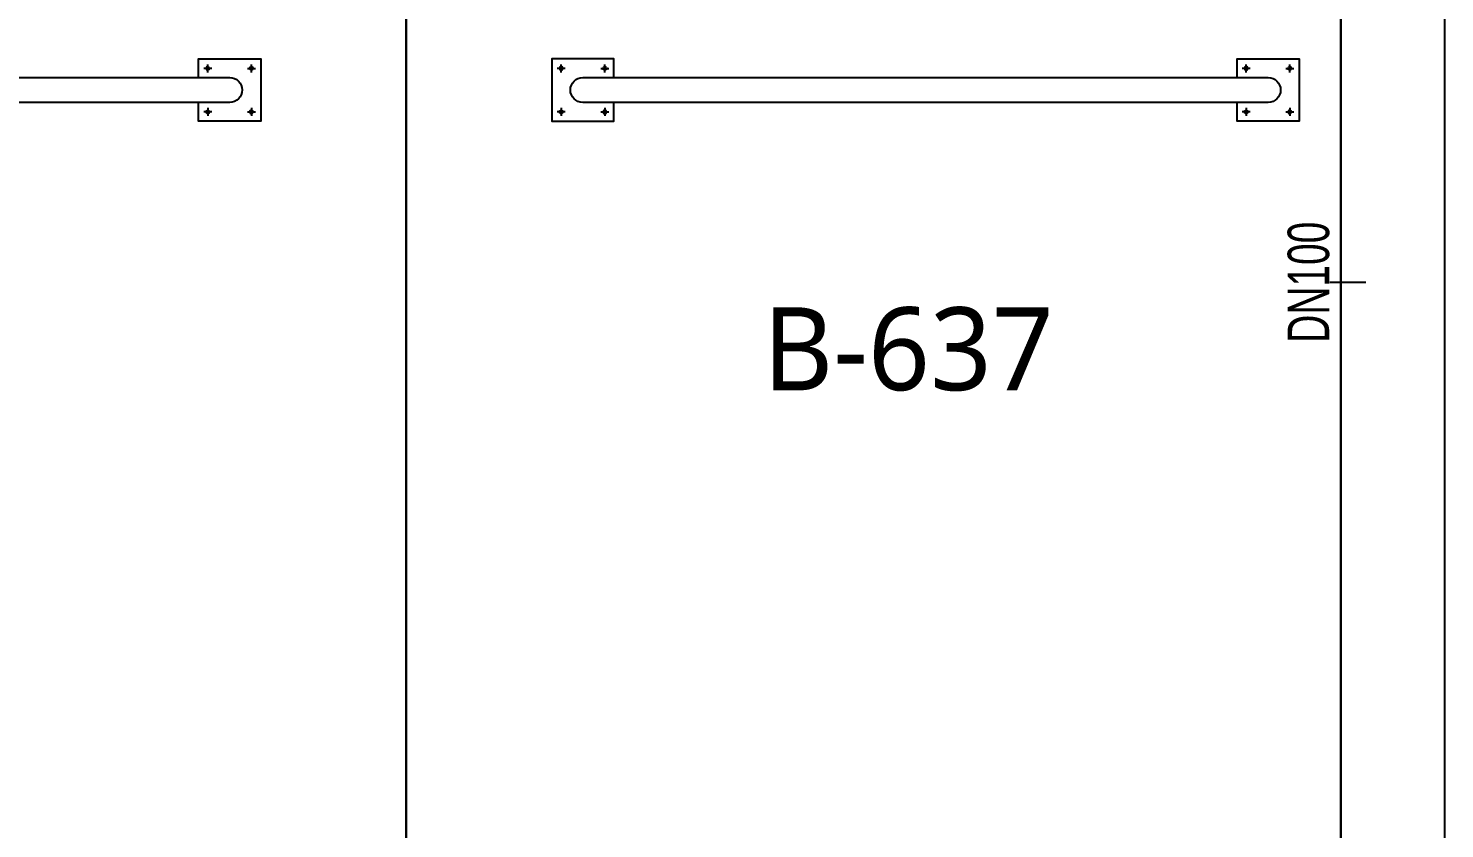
# Model space of a CAD drawing. Header units: millimetres. Extents: x -379292 to 1221486, y 92049 to 447512.
# Drawn here: x -179615 to -176205, y 130289 to 132217 of the extents above; entities that cross this region are included whole.
import ezdxf
from ezdxf.enums import TextEntityAlignment as Align

# ---------------------------------------------------------------- set-up
doc = ezdxf.new("R2010")
doc.units = ezdxf.units.MM
for name, color, linetype in [('-M-YNGN-BORUID', 7, 'Continuous'), ('-M-YNGN-BORUUZUN', 7, 'Continuous'), ('-M-YNGN-BORUYUK', 7, 'Continuous'), ('-M-YNGN-ZON5-CAP-', 7, 'Continuous'), ('202-A-Y-MahalAd', 141, 'Continuous')]:
    doc.layers.add(name, color=color, linetype=linetype)
doc.layers.add('-M-YNGN-SPR-CAPCIZGI', color=188, linetype='Continuous', plot=False)
doc.layers.add('-M-YNGN-ZON5', color=11, linetype='SP', lineweight=30)
doc.styles.add('CIZGI', font='tahoma.ttf', dxfattribs={"width": 0.8, "oblique": 20})
doc.styles.add('HCAD', font='HCAD.SHX', dxfattribs={"width": 0.8, "height": 0.2})
doc.styles.add('PIPESIZE', font='hcad.shx', dxfattribs={"width": 0.8})
doc.styles.get("Standard").update_dxf_attribs({"font": 'segoeuil.ttf'})
doc.linetypes.add('SP', pattern='A,2,-0.1,["SP",CIZGI,S=0.14,R=0.2,X=0,Y=-0.07],-0.255', length=2.355)

# ---------------------------------------------------------------- blocks, each defined once
blk = doc.blocks.new('202_Vida')
at = {"color": 0, "linetype": 'ByBlock', "ltscale": 0.2}
for points in [[(0.96, 0), (-0.96, 0)], [(0, 0.96), (0, -0.96)]]:
    blk.add_lwpolyline(points, dxfattribs=at)
at = {"color": 0, "linetype": 'ByBlock'}
for radius in [0.42, 0.23, 0.155]:
    blk.add_circle((0, 0), radius, dxfattribs=at)
blk = doc.blocks.new('202_Stoper')
at = {"color": 0, "linetype": 'ByBlock'}
for points in [[(-750, -30), (-750, -75), (-900, -75), (-900, 75), (-750, 75), (-750, 30)], [(750, -30), (750, -75), (900, -75), (900, 75), (750, 75), (750, 30)]]:
    blk.add_lwpolyline(points, dxfattribs=at)
blk.add_lwpolyline([(825, -30, 1), (825, 30), (-825, 30, 1), (-825, -30)], format="xyb", close=True, dxfattribs=at)
at = {"color": 0, "linetype": 'ByBlock', "yscale": 10, "zscale": 10, "rotation": 180}
for p, xscale in [((-877, 53), -10), ((-772, 53), 10), ((772, 53), -10), ((877, 53), 10)]:
    blk.add_blockref('202_Vida', p, dxfattribs=dict(at, xscale=xscale))
at = {"color": 0, "linetype": 'ByBlock', "yscale": 10, "zscale": 10}
for p, xscale in [((-877, -52), 10), ((-772, -52), -10), ((772, -52), 10), ((877, -52), -10)]:
    blk.add_blockref('202_Vida', p, dxfattribs=dict(at, xscale=xscale))
blk = doc.blocks.new('202_Mahalblok')
at = {"color": 0, "linetype": 'ByBlock', "flags": 128}
blk.add_lwpolyline([(0, 0), (0, 5000), (2500, 5000), (2500, 0)], close=True, dxfattribs=at)
at = {"color": 252}
blk.add_blockref('202_Stoper', (1250, 750), dxfattribs=at)
at = {"color": 0, "linetype": 'ByBlock', "ltscale": 25}
blk.add_attdef('MAHALNO', text='', height=200, dxfattribs=at).set_placement((1208.7, 1390), align=Align.BOTTOM_CENTER)
blk = doc.blocks.new('OtoParkBodrumKatMimari')
at = {"layer": '202-A-Y-MahalAd', "color": 8, "ltscale": 25, "xscale": -1, "rotation": 180}
blk.add_blockref('202_Mahalblok', (65150, 32000), dxfattribs=at)
at = {"layer": '202-A-Y-MahalAd', "color": 8, "ltscale": 25}
ref = blk.add_blockref('202_Mahalblok', (67650, 32000), dxfattribs=dict(at, xscale=-1, rotation=180))
ref.add_attrib('MAHALNO', 'B-637', dxfattribs={"layer": '0', "color": 0, "linetype": 'ByBlock', "ltscale": 25, "height": 200}).set_placement((68858.7, 30466.6), align=Align.BOTTOM_CENTER)
blk = doc.blocks.new('SPRKL100')
at = {"layer": '-M-YNGN-SPR-CAPCIZGI'}
blk.add_line((0, 0.431), (0, -0.431), dxfattribs=at)
at = {"layer": '-M-YNGN-BORUID', "color": 0, "style": 'HCAD', "width": 0.8, "flags": 1}
blk.add_attdef('DIC', text='', height=0.4, dxfattribs=at).set_placement((0, -1.693), align=Align.CENTER)
at = {"layer": '-M-YNGN-BORUUZUN', "color": 0, "style": 'HCAD', "width": 0.7}
blk.add_attdef('BOY', text='', height=0.8, dxfattribs=at).set_placement((0, -1.08), align=Align.CENTER)
at = {"layer": '-M-YNGN-BORUYUK', "color": 6, "style": 'PIPESIZE', "width": 0.8}
blk.add_attdef('YUK', text='', height=0.5, dxfattribs=at).set_placement((0, 1.866), align=Align.CENTER)
at = {"color": 0, "style": 'PIPESIZE', "width": 0.7}
blk.add_attdef('CAP', text='', height=1, dxfattribs=at).set_placement((0, 0.45), align=Align.CENTER)
blk = doc.blocks.new('A$C69E8C7F8')
at = {"layer": '-M-YNGN-ZON5', "ltscale": 500}
blk.add_line((-2056.31, 6569.36), (-2056.31, 359.36), dxfattribs=at)
at = {"layer": '-M-YNGN-ZON5-CAP-'}
ref = blk.add_blockref('SPRKL100', (-2054.61, 2988.06), dxfattribs=dict(at, xscale=10.00000000000001, yscale=10.00000000000001, zscale=10.00000000000001, rotation=90))
ref.add_attrib('CAP', 'DN100', dxfattribs={"layer": '0', "color": 0, "height": 10, "rotation": 90, "style": 'PIPESIZE', "width": 0.7}).set_placement((-2059.11, 2988.06), align=Align.CENTER)

msp = doc.modelspace()

# ---------------------------------------------------------------- block references
at = {"color": 8}
msp.add_blockref('OtoParkBodrumKatMimari', (-246354.8, 100818.8), dxfattribs=at)

# ---------------------------------------------------------------- next in the draw order: block references
at = {"layer": '-M-YNGN-ZON5', "ltscale": 25, "xscale": 10, "yscale": 10, "zscale": 10}
msp.add_blockref('A$C69E8C7F8', (-155891.8, 101725.1), dxfattribs=at)

doc.saveas('drawing.dxf')
